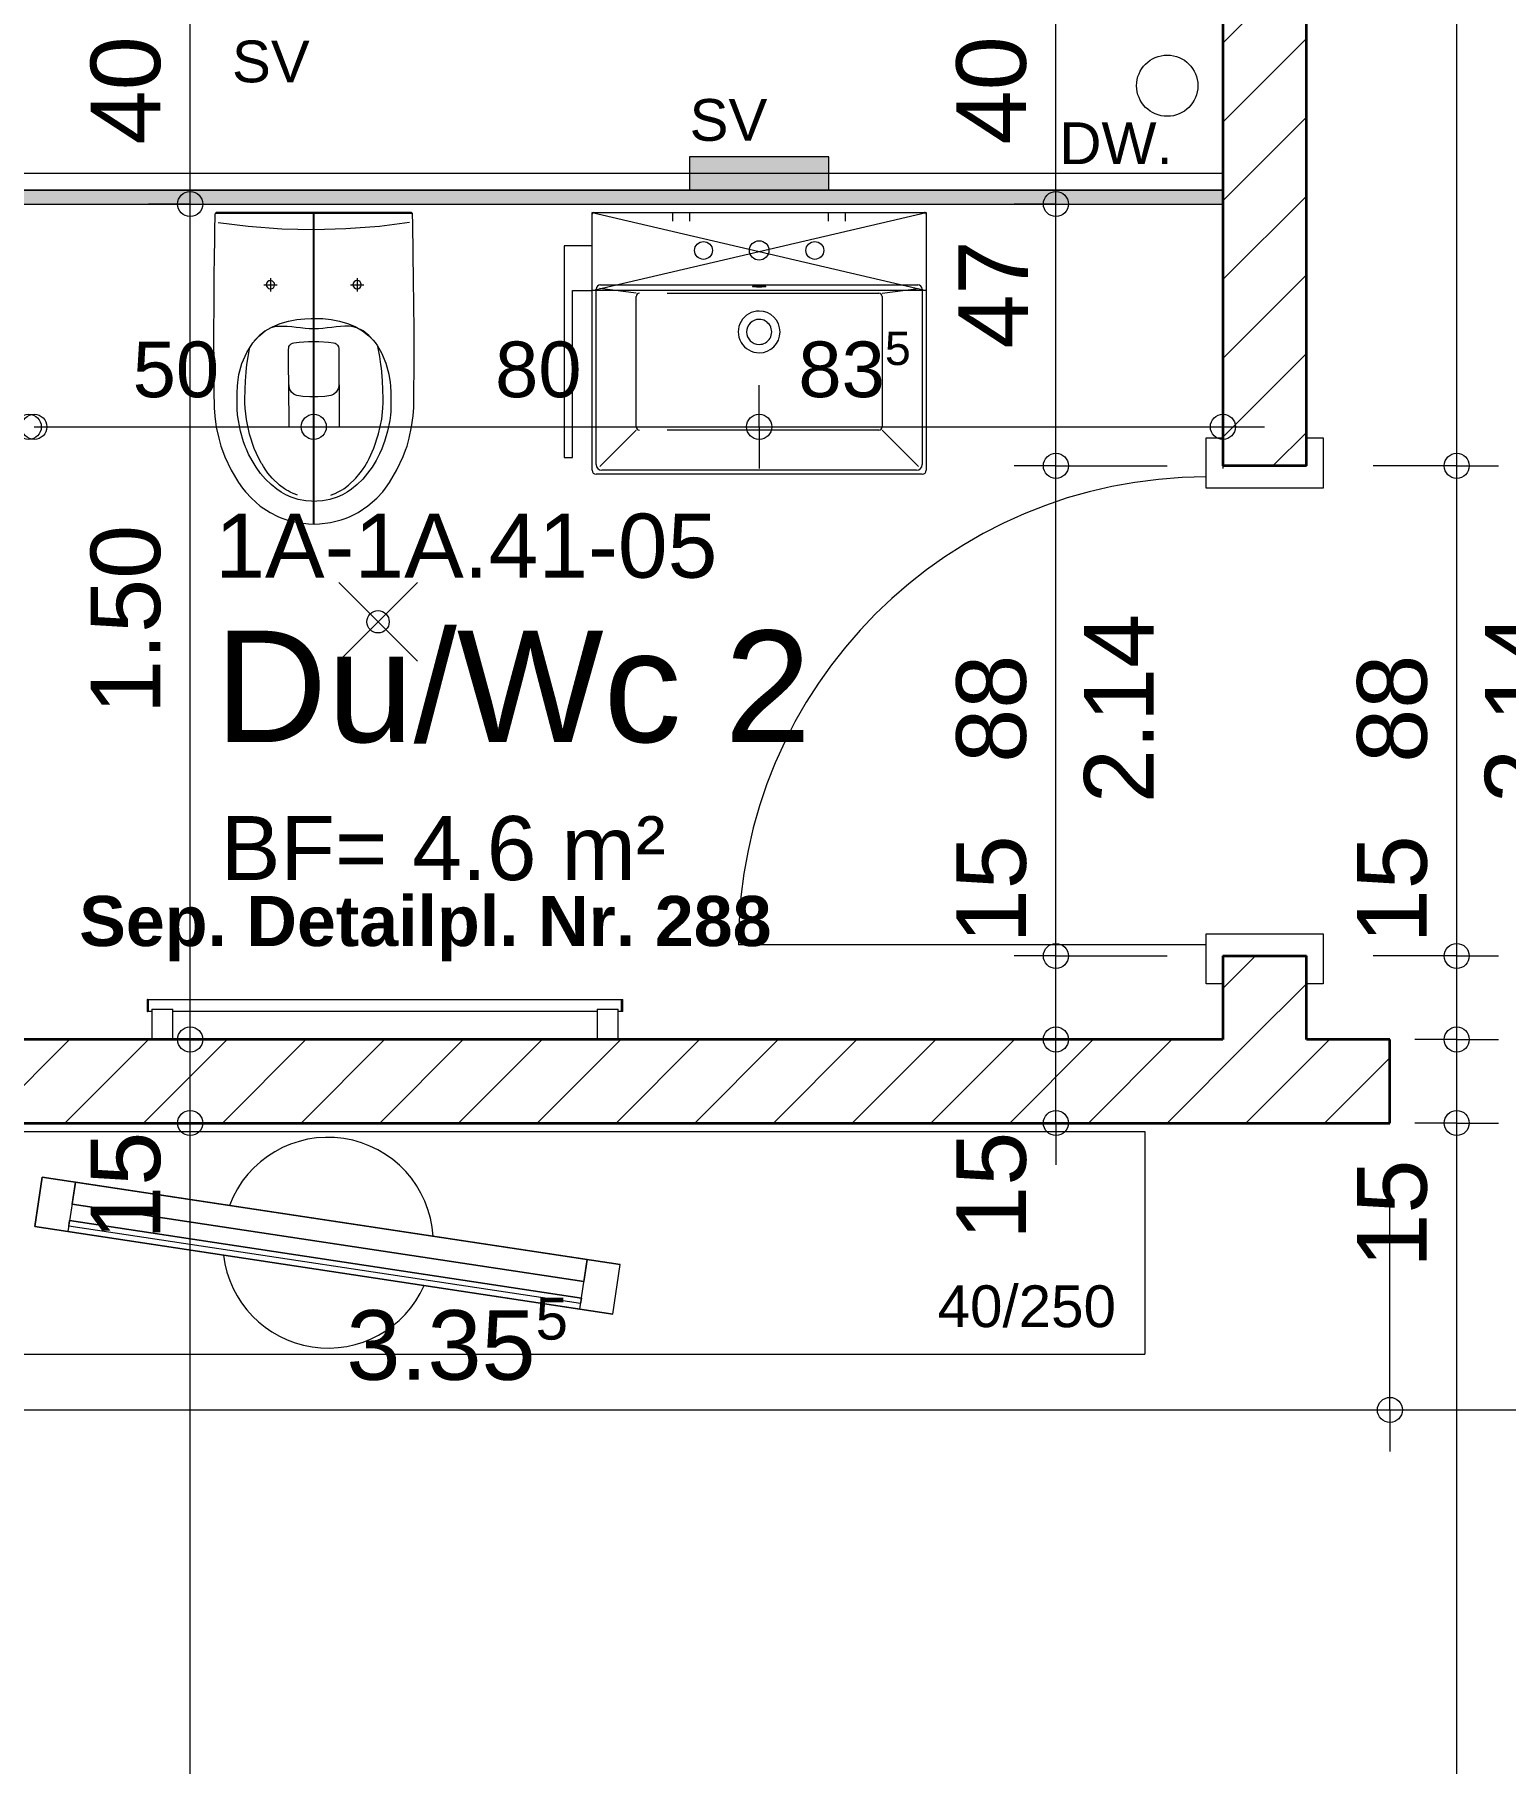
# Model space of a CAD drawing. Header units: metres. Extents: x 0.003 to 0.843, y 0.003 to 0.597.
# Drawn here: x 0.3443 to 0.3971, y 0.2935 to 0.3556 of the extents above; entities that cross this region are included whole.
import ezdxf

# ---------------------------------------------------------------- set-up
doc = ezdxf.new("R2010")
doc.units = ezdxf.units.M
for name, pattern in [('AUSGEZOGEN', [0]), ('PHANTOM', [63.50000000000001, 31.75, -6.35, 6.35, -6.35, 6.35, -6.35]), ('PUNKT', [6.35, 0, -6.35]), ('VERDECKT', [9.524999999999999, 6.35, -3.175])]:
    doc.linetypes.add(name, pattern=pattern)
for name, color, linetype, lineweight in [('Bauachsen fein', 7, 'PUNKT', 25), ('Elektro Apparate', 2, 'AUSGEZOGEN', 18), ('Leichtbauwaende', 7, 'AUSGEZOGEN', 18), ('Raumbezeichnung', 7, 'AUSGEZOGEN', 18), ('Text Werkplan Ausfuehrung', 7, 'AUSGEZOGEN', 25), ('Tuerzarge', 7, 'AUSGEZOGEN', 13), ('Wand Mauerwerk tragend', 7, 'AUSGEZOGEN', 35), ('Werkplan- Ausfuehrungsmasse', 7, 'AUSGEZOGEN', 13)]:
    doc.layers.add(name, color=color, linetype=linetype, lineweight=lineweight)
for name, color, linetype, lineweight, true_color in [('Fachplaner Sanitaer', 7, 'AUSGEZOGEN', 18, 0x656565), ('Moebel', 7, 'AUSGEZOGEN', 13, 0xababab), ('Sanitaer Apparate', 7, 'AUSGEZOGEN', 18, 0x656565), ('Sanitaer Leitungen', 7, 'AUSGEZOGEN', 18, 0x656565), ('Sanitaer Text', 7, 'AUSGEZOGEN', 18, 0x656565), ('Sanitaer Vermassung', 7, 'AUSGEZOGEN', 18, 0x656565)]:
    doc.layers.add(name, color=color, linetype=linetype, lineweight=lineweight, true_color=true_color)
doc.styles.add('ARIAL', font='ARIAL.TTF')

msp = doc.modelspace()

# ---------------------------------------------------------------- hatches: boundary and pattern name
at = {"layer": 'Fachplaner Sanitaer', "linetype": 'AUSGEZOGEN', "lineweight": 18, "true_color": 0xedf5de}
msp.add_hatch(color=7, dxfattribs=at).paths.add_polyline_path([(0.3727999917343286, 0.3499973592289962), (0.3727999917343286, 0.3511973592021742), (0.3677999918460873, 0.3511973592021742), (0.3677999918460873, 0.3499973592289962)])
at = {"layer": 'Leichtbauwaende', "linetype": 'AUSGEZOGEN', "lineweight": 13, "true_color": 0xababab}
msp.add_hatch(color=253, dxfattribs=at).paths.add_polyline_path([(0.3869599914178253, 0.3499973592289976), (0.3258599927835169, 0.3499973592289976), (0.3258599927835169, 0.3494973592401734), (0.3869599914178253, 0.3494973592401734)])

# ---------------------------------------------------------------- linework, layer by layer
at = {"layer": 'Bauachsen fein', "color": 240, "linetype": 'PUNKT', "lineweight": 25}
msp.add_line((0.3542999921478334, 0.3379974643177248), (0.3542999921478334, 0.3491973592468789), dxfattribs=at)
at = {"layer": 'Elektro Apparate', "color": 40, "linetype": 'AUSGEZOGEN', "lineweight": 18}
for p, q in [((0.3551957785654379, 0.3330831460446867), (0.3580242056269636, 0.3359115731062126)), ((0.3580242056269636, 0.3330831460446867), (0.3551957785654379, 0.3359115731062126))]:
    msp.add_line(p, q, dxfattribs=at)
msp.add_circle((0.3566099920962008, 0.3344973595754494), 0.0003999999910593033, dxfattribs=at)
at = {"layer": 'Fachplaner Sanitaer', "color": 55, "linetype": 'VERDECKT', "lineweight": 18, "true_color": 0x91b44b}
for p, q in [((0.3727999917343286, 0.3511973592021742), (0.3677999918460873, 0.3511973592021742)), ((0.3677999918460873, 0.3511973592021742), (0.3677999918460873, 0.3499973592289962)), ((0.3727999917343286, 0.3499973592289962), (0.3727999917343286, 0.3511973592021742)), ((0.3677999918460873, 0.3499973592289962), (0.3727999917343286, 0.3499973592289962))]:
    msp.add_line(p, q, dxfattribs=at)
at = {"layer": 'Leichtbauwaende', "color": 7, "linetype": 'AUSGEZOGEN', "lineweight": 18}
for p, q in [((0.3869599914178253, 0.3505973592155866), (0.3258599927835169, 0.3505973592155866)), ((0.3869599914178253, 0.3499973592289976), (0.3869599914178253, 0.3505973592155866)), ((0.3869599914178253, 0.3499973592289976), (0.3258599927835169, 0.3499973592289976)), ((0.3258599927835169, 0.3499973592289976), (0.3869599914178253, 0.3499973592289976)), ((0.3869599914178253, 0.3494973592401734), (0.3869599914178253, 0.3499973592289976)), ((0.3258599927835169, 0.3494973592401734), (0.3869599914178253, 0.3494973592401734))]:
    msp.add_line(p, q, dxfattribs=at)
at = {"layer": 'Moebel', "color": 253, "linetype": 'AUSGEZOGEN', "lineweight": 13, "true_color": 0xababab}
for p, q in [((0.3341599925979974, 0.3161972627301881), (0.3841599914804104, 0.3161974260872876)), ((0.3841599914804104, 0.3161973186253936), (0.3841599914804104, 0.3081973037594676)), ((0.344547831552351, 0.3145590132876327), (0.3442785526980685, 0.3127792692740745)), ((0.3442785526980685, 0.3127792692740745), (0.344547831552351, 0.3145590132876327)), ((0.344547831552351, 0.3145590132876327), (0.344547831552351, 0.3145590132876327)), ((0.3653115117105325, 0.311417426654336), (0.344547831552351, 0.3145590132876327)), ((0.344547831552351, 0.3145590132876327), (0.3653115117105325, 0.311417426654336)), ((0.3457343275613899, 0.314379494051444), (0.3454650487071074, 0.3125997500378858)), ((0.3457343275613901, 0.314379494051444), (0.3454650487071075, 0.3125997500378858)), ((0.3456146480705977, 0.3135884967120851), (0.3457343275613901, 0.3143794940514444)), ((0.3456146480705977, 0.3135884967120851), (0.3457343275613901, 0.314379494051444)), ((0.3641250157014936, 0.3115969458905242), (0.3457343275613901, 0.314379494051444)), ((0.3457343275613901, 0.314379494051444), (0.3457343275613899, 0.314379494051444)), ((0.3457343275613899, 0.314379494051444), (0.3641250157014936, 0.3115969458905242)), ((0.3457343275613901, 0.3143794940514444), (0.3641250157014936, 0.3115969458905242)), ((0.3457343275613901, 0.3143794940514444), (0.3457343275613901, 0.314379494051444)), ((0.3457343275613901, 0.314379494051444), (0.3641250157014936, 0.3115969458905242)), ((0.3640053362107014, 0.310805948551165), (0.3456146480705977, 0.3135884967120851)), ((0.3456146480705977, 0.3135884967120851), (0.3456146480705977, 0.3135884967120851)), ((0.3456146480705977, 0.3135884967120851), (0.3640053362107014, 0.3108059485511653)), ((0.3454949685798054, 0.3127974993727257), (0.3455248884525036, 0.3129952487075657)), ((0.3454949685798054, 0.3127974993727257), (0.3455248884525036, 0.3129952487075657)), ((0.3455248884525036, 0.3129952487075657), (0.3639155765926071, 0.3102127005466459)), ((0.3455248884525036, 0.3129952487075657), (0.3455248884525036, 0.3129952487075657)), ((0.3639155765926072, 0.3102127005466459), (0.3455248884525036, 0.3129952487075657)), ((0.3442785526980685, 0.3127792692740745), (0.3442785526980685, 0.3127792692740745)), ((0.3442785526980685, 0.3127792692740745), (0.3650422328562498, 0.3096376826407778)), ((0.3650422328562498, 0.3096376826407778), (0.3442785526980685, 0.3127792692740745)), ((0.3454650487071075, 0.3125997500378858), (0.3638557368472109, 0.309817201876966)), ((0.3638557368472109, 0.309817201876966), (0.3454650487071074, 0.3125997500378858)), ((0.3454650487071074, 0.3125997500378858), (0.3454650487071075, 0.3125997500378858)), ((0.3638856567199091, 0.3100149512118061), (0.3454949685798054, 0.3127974993727257)), ((0.3638856567199091, 0.3100149512118061), (0.3454949685798054, 0.3127974993727257)), ((0.3454949685798054, 0.3127974993727257), (0.3454949685798054, 0.3127974993727257)), ((0.3638557368472109, 0.309817201876966), (0.3641250157014936, 0.3115969458905242)), ((0.3638557368472109, 0.309817201876966), (0.3641250157014936, 0.3115969458905242)), ((0.3641250157014936, 0.3115969458905242), (0.3640053362107014, 0.310805948551165)), ((0.3641250157014936, 0.3115969458905242), (0.3640053362107014, 0.3108059485511653)), ((0.3641250157014936, 0.3115969458905242), (0.3641250157014936, 0.3115969458905242)), ((0.3641250157014936, 0.3115969458905242), (0.3641250157014936, 0.3115969458905242)), ((0.3650422328562498, 0.3096376826407778), (0.3653115117105325, 0.311417426654336)), ((0.3650422328562498, 0.3096376826407778), (0.3653115117105325, 0.311417426654336)), ((0.3653115117105325, 0.311417426654336), (0.3653115117105325, 0.311417426654336)), ((0.3640053362107014, 0.3108059485511653), (0.3640053362107014, 0.310805948551165)), ((0.3638557368472109, 0.309817201876966), (0.3638557368472109, 0.309817201876966)), ((0.3639155765926071, 0.3102127005466459), (0.3638856567199091, 0.3100149512118061)), ((0.3639155765926072, 0.3102127005466459), (0.3638856567199091, 0.3100149512118061)), ((0.3638856567199091, 0.3100149512118061), (0.3638856567199091, 0.3100149512118061)), ((0.3639155765926071, 0.3102127005466459), (0.3639155765926072, 0.3102127005466459)), ((0.3650422328562498, 0.3096376826407778), (0.3650422328562498, 0.3096376826407778)), ((0.3341599925979974, 0.3081972371180728), (0.3841599914804104, 0.3081973037594676))]:
    msp.add_line(p, q, dxfattribs=at)
for centre, radius, start, end in [((0.3548099921364328, 0.3121972226185661), 0.00378739260380356, 3.590563530571442, 159.2020164678803), ((0.3548099921364328, 0.3121972226185657), 0.003780941706546412, 186.7326061058234, 336.0599738857463)]:
    msp.add_arc(centre, radius, start, end, dxfattribs=at)
at = {"layer": 'Sanitaer Apparate', "color": 7, "linetype": 'AUSGEZOGEN', "lineweight": 13}
for p, q in [((0.350756319725792, 0.3491572972290106), (0.3578382017892417, 0.3491663075208641)), ((0.3642999919243159, 0.3399373594538548), (0.3642999919243159, 0.3491373592482196)), ((0.3643599919229748, 0.3491973592468776), (0.3762399916574362, 0.3491973592468776)), ((0.3671999918601018, 0.3488795558801084), (0.3671999918601018, 0.3491795558734029)), ((0.3678124918464114, 0.3488795558801084), (0.3678124918464114, 0.3491795558734029)), ((0.372787491733999, 0.3488795558801084), (0.372787491733999, 0.3491795558734029)), ((0.3733999917203086, 0.3488795558801084), (0.3733999917203086, 0.3491795558734029)), ((0.376299991656095, 0.3491373592482187), (0.376299991656095, 0.3399373594538548)), ((0.3642999917051906, 0.3479973593185811), (0.3632999917275423, 0.3479973593185811)), ((0.3632999917275423, 0.3479973593185811), (0.3632999917275423, 0.3403973594884542)), ((0.3525049937228575, 0.34659714071393), (0.3529848813444352, 0.3465977512758524)), ((0.3527446873040359, 0.3468374449972935), (0.3527452980062207, 0.346357447132752)), ((0.3556160501623065, 0.3466010989168817), (0.356096048026848, 0.3466017096190667)), ((0.3558557437434847, 0.3468414032002456), (0.3558563544456696, 0.3463614053357041)), ((0.3644439919210969, 0.3401413594492952), (0.3644439919210969, 0.3464373593085684)), ((0.3658802072468674, 0.3462955509894386), (0.3645775512258908, 0.3464638000001983)), ((0.3747197763335429, 0.3462955509894386), (0.3760224323545202, 0.3464638000001983)), ((0.3761559916593135, 0.3464373593085684), (0.3761559916593135, 0.3401413594492952)), ((0.3635999917208368, 0.3403973594884542), (0.3635999917208368, 0.3463973593543438)), ((0.3635999917208368, 0.3463973593543438), (0.3642999917051906, 0.3463973593543438)), ((0.3658802072468674, 0.3414963306459576), (0.3658802072468674, 0.3461755509921209)), ((0.3670002072218335, 0.3462955509894386), (0.3745997763362251, 0.3462955509894386)), ((0.3747197763335429, 0.3461755509921209), (0.3747197763335429, 0.3414963306459586)), ((0.353397127748001, 0.3430079873627061), (0.3533990329312293, 0.3415105571849226)), ((0.3552067659993672, 0.343010289768853), (0.3552086711825955, 0.3415128595910696)), ((0.3658802072468674, 0.3413763306486408), (0.3645775512258908, 0.3400749187585593)), ((0.3745997763362251, 0.3413763306486408), (0.3670002072218335, 0.3413763306486408)), ((0.3747197763335429, 0.3413763306486408), (0.3760224323545202, 0.3400749187585593)), ((0.3632999917275423, 0.3403973594884542), (0.3635999917208368, 0.3403973594884542)), ((0.3761599916592243, 0.339797359456984), (0.3644399919211867, 0.339797359456984)), ((0.3759559916637839, 0.3399413594537655), (0.3646439919166266, 0.3399413594537655)), ((0.348321782604714, 0.3209366929150961), (0.3483599921613933, 0.3209373598910561)), ((0.3483599921613933, 0.3204973599219015), (0.348321782604714, 0.3204980268792351)), ((0.3483599921613933, 0.3204973599219015), (0.3483599921613933, 0.3209373598910561)), ((0.3483599921613933, 0.3209373598910561), (0.3653599920198323, 0.3209373598910561)), ((0.348479992401898, 0.3204973599219015), (0.3483599921613933, 0.3204973599219015)), ((0.348479992401898, 0.3205813599077155), (0.348479992401898, 0.3194973599107256)), ((0.348479992401898, 0.3205813599077155), (0.3492399921369554, 0.3205813599077155)), ((0.3492399921369554, 0.3194973599107256), (0.3492399921369554, 0.3205813599077155)), ((0.3644799920442702, 0.3204973599219015), (0.3492399921369554, 0.3204973599219015)), ((0.3644799920442702, 0.3205813599077155), (0.3644799920442702, 0.3194973599107256)), ((0.3644799920442702, 0.3205813599077155), (0.3652399917793275, 0.3205813599077155)), ((0.3652399917793275, 0.3194973599107256), (0.3652399917793275, 0.3205813599077155)), ((0.3653599920198323, 0.3204973599219015), (0.3652399917793275, 0.3204973599219015)), ((0.3653599920198323, 0.3209373598910561), (0.3653982015765115, 0.3209366929150961)), ((0.3653599920198323, 0.3209373598910561), (0.3653599920198323, 0.32080136675614)), ((0.3653599920198323, 0.3204973599219015), (0.3653599920198323, 0.3209373598910561)), ((0.3653599920198323, 0.32080136675614), (0.3653599920198323, 0.3204973599219015)), ((0.3653982015765115, 0.3204980268792351), (0.3653599920198323, 0.3204973599219015)), ((0.348479992401898, 0.3194973599107256), (0.3492399921369554, 0.3194973599107256)), ((0.3644799920442702, 0.3194973599107256), (0.3652399917793275, 0.3194973599107256))]:
    msp.add_line(p, q, dxfattribs=at)
at = {"layer": 'Sanitaer Apparate', "color": 7, "linetype": 'PHANTOM', "lineweight": 13}
for p, q in [((0.3642999919243159, 0.3463973593094625), (0.3642999919243159, 0.3491973592468776)), ((0.3642999919243159, 0.3491973592468776), (0.376299991656095, 0.3491973592468776)), ((0.3642999919243159, 0.3491973592468776), (0.376299991656095, 0.3463973593094625)), ((0.3642999919243159, 0.3463973593094625), (0.376299991656095, 0.3491973592468776)), ((0.376299991656095, 0.3491973592468776), (0.376299991656095, 0.3463973593094625)), ((0.376299991656095, 0.3463973593094625), (0.3642999919243159, 0.3463973593094625))]:
    msp.add_line(p, q, dxfattribs=at)
at = {"layer": 'Sanitaer Apparate', "color": 7, "linetype": 'AUSGEZOGEN', "lineweight": 13}
for points in [[(0.3507907118915627, 0.3491973592468789), (0.3507675322859313, 0.3491715070218903), (0.3507515408527504, 0.3491497360484959), (0.3507464773713026, 0.3491387173498329), (0.3507456092791657, 0.3491245295573112), (0.3507449107707528, 0.3490902415865313), (0.3507438898113309, 0.3490379176429479), (0.3507427679995834, 0.348978426844139), (0.3507416262599103, 0.3489163281512953), (0.3507405051973676, 0.3488542243171114), (0.3507394454170117, 0.3487947180942833), (0.3507385322266325, 0.3487429635875396), (0.3507379614541553, 0.3487104325557839), (0.3507377054683475, 0.3486958358707085), (0.3507376644267604, 0.3486935908373581), (0.3507373451880949, 0.3486737282917203), (0.3507355223616154, 0.3485539743592199), (0.3507326988891951, 0.3483542193800063), (0.3507296952375238, 0.3481552772147256), (0.3507227680074629, 0.3476608830295886), (0.3507134204925347, 0.3468700695162835), (0.35070841308412, 0.3463181032926773), (0.350705035826626, 0.3457737734807201), (0.3507032063798288, 0.3449985275961199), (0.3507033243571239, 0.3444581158627099), (0.3507045077179419, 0.3439287711401948), (0.3507088143396822, 0.3431758159576625), (0.3507129477668623, 0.3427106227169447), (0.3507145289854493, 0.342554538813104), (0.3507159174007721, 0.3424200209786695), (0.3507169843166046, 0.3423215729133094), (0.3507213705102764, 0.3421843519745967), (0.3507429665024579, 0.3418848869323451), (0.3507984604157341, 0.3414832137440572), (0.3508831940001621, 0.3410867505724), (0.3509660540652331, 0.3407982017554691), (0.3510160962791473, 0.3406495856760421), (0.3511058410505846, 0.3404185515691638), (0.3513297504150165, 0.3399439463143704), (0.3516009978363108, 0.3394945263890296), (0.3517434077946004, 0.3392905929737149), (0.3518443823428185, 0.3391629998998079), (0.3520572964863477, 0.3389317387108604), (0.3523780456320031, 0.3386543190857156), (0.3527309896728634, 0.3384191911064799), (0.3530113597872951, 0.3382765409851495), (0.3531543049562097, 0.338216759501875), (0.3533361306902063, 0.3381537612293459), (0.3537199761877129, 0.3380570892148039), (0.3541129683648604, 0.3380092010927679), (0.3543114594781167, 0.3380019347065695), (0.3545099394972649, 0.3380097061598849), (0.3549028280681911, 0.3380585941594727), (0.355286370061576, 0.3381562425225643), (0.3554679671480488, 0.3382197031786282), (0.3556107506655352, 0.3382798481950476), (0.3558907856614807, 0.3384232113208518), (0.3562431777244613, 0.3386592367005378), (0.3565632312076908, 0.3389374716200715), (0.3567755091793913, 0.339169273781747), (0.3568761272656139, 0.3392971233423386), (0.3570180402270594, 0.3395014185022402), (0.3572881483440554, 0.3399515271952482), (0.3575108165748347, 0.3404267006315596), (0.3575999679987795, 0.3406579623483995), (0.3576496510582532, 0.3408067053084765), (0.357731800121541, 0.3410954640668321), (0.3578155189426624, 0.3414921415608037), (0.3578699668431529, 0.3418939546282686), (0.3578907863584513, 0.3421934736358494), (0.3578948485704775, 0.3423307053234839), (0.3578957568410807, 0.3424291559018761), (0.3578967845840486, 0.3425636768103923), (0.3578986537324929, 0.3427950473899196), (0.3579032735293209, 0.343561408471362), (0.3579033605812093, 0.344391966635733), (0.3579019295211509, 0.3450076865450856), (0.3578972321362247, 0.3458619822390306), (0.3578876443471001, 0.346801641244168), (0.3578755428001498, 0.3476699835183968), (0.3578673897114493, 0.3481643585168108), (0.3578639395562797, 0.3483632924708923), (0.3578606399507498, 0.3485630396597171), (0.3578585169978154, 0.3486827885719919), (0.3578581472179569, 0.3487026502409899), (0.3578581123885642, 0.3487043015470785), (0.3578578537908523, 0.348717116685255), (0.3578571554407539, 0.3487514269944973), (0.3578560758546658, 0.3488037725965591), (0.3578548337051355, 0.348863275890636), (0.3578535223730699, 0.3489253766300799), (0.3578521955446625, 0.3489874721821607), (0.3578509069061063, 0.3490469599141479), (0.3578497543580745, 0.3490992810923735), (0.3578489836917135, 0.3491335671939205), (0.357848089667674, 0.3491477527444986), (0.3578429998869881, 0.3491587585251459), (0.3578285750511396, 0.3491787803086108), (0.3578119540783763, 0.3491973592468789), (0.3507907118917228, 0.3491973592468789)], [(0.3508631638334235, 0.3488333183286304), (0.3519449145998936, 0.3487029830552265), (0.3531510660066146, 0.3486123185186721), (0.3543004256709216, 0.3485805218731417), (0.3554497282388872, 0.3486152637815376), (0.3566555696134195, 0.3487090126771286), (0.357737143357483, 0.3488420641056925)], [(0.3525948417383837, 0.3465972550277293), (0.3526061460485761, 0.3465431179676157), (0.3526355625665648, 0.3464959133841753), (0.3526773996185298, 0.3464639938537621), (0.3527174512158444, 0.3464501380162979), (0.3527417152987598, 0.3464475427882026), (0.3527649616096664, 0.3464489686899205), (0.3528055518044754, 0.3464606328807595), (0.3528505475290209, 0.3464921190166921), (0.3528819428097745, 0.3465371890964338), (0.3528935157364005, 0.3465796393865067), (0.3528937695788059, 0.3466133207465497), (0.3528842732336314, 0.3466523271630076), (0.3528584016511715, 0.3466944962153776), (0.3528199505503258, 0.3467267304872721), (0.3527801394416365, 0.3467429884691119), (0.3527518716821971, 0.3467470187026767), (0.3527255414213807, 0.3467458162875137), (0.3526843685789679, 0.3467341678378011), (0.3526393422500467, 0.3467027178702379), (0.3526071688545968, 0.3466540006031388), (0.3525948417383837, 0.3465972550277293)], [(0.3557061186637603, 0.346601213511206), (0.3557185547607148, 0.3465444817437315), (0.3557507772192309, 0.3464958089843754), (0.3557958110615265, 0.3464644373932297), (0.3558385103986275, 0.3464528791718185), (0.3558739681024813, 0.3464529242847216), (0.3559166543727011, 0.3464645911424018), (0.3559616444483081, 0.3464960772711466), (0.3559930159933868, 0.3465411473206901), (0.3560045741938279, 0.3465838631401953), (0.3560045290809247, 0.3466193208440491), (0.3559928622442149, 0.3466619906318651), (0.3559613761615363, 0.3467069445002244), (0.3559163061580596, 0.3467382798380546), (0.3558735903595251, 0.3467498215560914), (0.3558381326556714, 0.3467497764431888), (0.3557954628468848, 0.3467381260888828), (0.3557505089324593, 0.3467066762134523), (0.3557184103833356, 0.3466579590415804), (0.3557061186637603, 0.346601213511206)], [(0.3646039919175204, 0.3465973593049921), (0.3702999917902051, 0.3465973593049921), (0.37599599166289, 0.3465973593049921)], [(0.352109330821275, 0.3445177823770787), (0.3523161087260022, 0.3447450610432757), (0.3525574080126198, 0.3449411654779133), (0.3528170550384141, 0.3450931731467072), (0.3530950903865367, 0.3452095752731361), (0.3533871759215142, 0.3452939920359463), (0.3536889735078727, 0.3453500436138852), (0.3539832695487068, 0.3453809538948908), (0.3542018229534605, 0.3453909204078505), (0.3543044838457992, 0.3453922436848102), (0.3544071568544149, 0.345391181654558), (0.3546257549072589, 0.3453817713302192), (0.3549201439296105, 0.3453516100343254), (0.3552220894110843, 0.345296326599826), (0.3555143898840151, 0.3452126533524311), (0.3557927216055233, 0.3450969590928707), (0.3560527608327291, 0.3449456126218729), (0.3562813803171325, 0.3447646857270292), (0.3564347908633377, 0.3446058440125812), (0.3565044447506069, 0.3445200015376531), (0.3565834318345479, 0.3444085049418532), (0.3567351501850454, 0.3441509415357059), (0.3568936040919027, 0.3437786025206419), (0.3570010041364016, 0.3433880575238245), (0.3570457524895768, 0.3430923482511453), (0.3570560448730882, 0.3429691310196131), (0.3570581582847888, 0.342948042817352), (0.3570605602429978, 0.3429194928995139), (0.3570667234228789, 0.3427688397066046), (0.3570723885845813, 0.3425186087617917), (0.3570736078555647, 0.3423509580544306), (0.3570720739088178, 0.3422207727321344), (0.3570635827876668, 0.3420457509404764), (0.3570524908302667, 0.341916593877159), (0.3570286418212376, 0.341729555565345), (0.3569543909274921, 0.3413458298893766), (0.3568439761423035, 0.3409707743004592), (0.3567856591092113, 0.3408097669347967), (0.3567764259491961, 0.340786532928852), (0.3567720055743506, 0.3407754972487415), (0.3567415589222161, 0.3407018802486041), (0.3566617912344822, 0.3405248527030481), (0.3565401017781856, 0.3402903293128166), (0.3563965782684228, 0.340054028006326), (0.35623560296921, 0.3398293787813322), (0.3560570132396171, 0.3396193419226052), (0.3558606464387133, 0.3394268777149142), (0.3556560223727089, 0.3392611542158529), (0.3554940540098679, 0.3391523177128734), (0.3554142442443197, 0.339105176647728), (0.3553296116528692, 0.3390604229033984), (0.3551434726505939, 0.3389776041023816), (0.3548818287369072, 0.3388937324531821), (0.3546121148010826, 0.3388409055128973), (0.3544090671809935, 0.3388231327686544), (0.3543128324616596, 0.3388209465378992), (0.3542165522806208, 0.3388228948991024), (0.3540134305862976, 0.3388401940384169), (0.3537436586919272, 0.3388924057970075), (0.353481859779514, 0.3389756284157588), (0.3532954433807169, 0.3390579026906526), (0.3532106268884277, 0.3391024005420141), (0.3531306980457927, 0.3391494310416561), (0.3529684996070771, 0.3392580173784936), (0.3527635349368812, 0.339423272084688), (0.3525667699504123, 0.3396151498631994), (0.3523877283176287, 0.3398245653749041), (0.3522262380505316, 0.3400486276590891), (0.3520821271611219, 0.3402844457550406), (0.3519598001710348, 0.3405186623483269), (0.351879508105525, 0.3406956002900743), (0.3518488315827466, 0.3407692197048291), (0.3518443762331061, 0.3407802578727342), (0.3518350701838363, 0.3408034820716039), (0.351776353922941, 0.3409643818767559), (0.3516652366907936, 0.3413391004885011), (0.3515900337950019, 0.3417225808925711), (0.3515637057306599, 0.3419270564628346), (0.3515468264262085, 0.3421261134316537), (0.3515430851708901, 0.3423263929004079), (0.3515440621677123, 0.342511630183266), (0.3515491457475827, 0.3427618334625558), (0.3515549163860696, 0.3429124880584918), (0.3515571997538234, 0.3429410439374815), (0.3515592238895929, 0.3429621442941461), (0.3515692510055208, 0.3430854163069049), (0.3516133172885958, 0.3433812280406651), (0.351719706393082, 0.3437719388010747), (0.3518912181006581, 0.344166989532529), (0.3521093308212714, 0.3445177823770897)], [(0.356453706993215, 0.3445850458947266), (0.3562777593186181, 0.3447760725335033), (0.3560707301336691, 0.3449424199302726), (0.3558507550760687, 0.3450531917320337), (0.3556703441610958, 0.3450979803062874), (0.3555848618361341, 0.3451062948627188), (0.3555269591776089, 0.3451078233721341), (0.3554143556465193, 0.3451069121550531), (0.3552618765141179, 0.3450988869987536), (0.3551026279238007, 0.3450846699737986), (0.3549432546259074, 0.3450669328481676), (0.3547837790337775, 0.3450483636011745), (0.3546242235607513, 0.3450316502121277), (0.3544712627929872, 0.3450197071510752), (0.3543581818887948, 0.345014912700964), (0.3543049631594883, 0.345014160270504), (0.354251743321176, 0.345014764761946), (0.3541386549907256, 0.3450192517233272), (0.3539856749554366, 0.345030791814449), (0.353826090876974, 0.3450470970629408), (0.3536665806525729, 0.3450652674076137), (0.353507169665279, 0.3450826110549798), (0.3533478832981378, 0.3450964362115478), (0.3531953705042281, 0.3451040839361799), (0.3530827452802777, 0.3451047129767921), (0.353024839348502, 0.3451030377412985), (0.3529393959109537, 0.3450945057156982), (0.3527591230567415, 0.3450492582428078), (0.3525394249322583, 0.3449379270440309), (0.3523327947914989, 0.3447710533477243), (0.3521573182066028, 0.3445795795912022)], [(0.3552051155325303, 0.3443075187243085), (0.3552032228963161, 0.3431262833131263), (0.3551958424517033, 0.3429445634723411), (0.3551777007596394, 0.3428623859404925), (0.355106867392829, 0.3427478193012694), (0.3550034238926229, 0.342661444613107), (0.3549093654716745, 0.3426218995763943), (0.3548440699681047, 0.3426091771701358), (0.3546987374274928, 0.3425919688847162), (0.3544425028583871, 0.3425754463220043), (0.3541624489825893, 0.342575090008932), (0.3539062099473901, 0.3425909605505144), (0.3537608432760089, 0.3426077989787809), (0.3536955156104031, 0.3426203551929357), (0.3536013568676825, 0.3426596607605981), (0.3534976939133743, 0.3427457719468284), (0.3534265692496582, 0.3428601579725828), (0.3534004484340373, 0.3430668084741078), (0.3533963066304053, 0.3436533668984639), (0.3533971699686849, 0.3442209535061811), (0.3534090802433871, 0.3443769187303237), (0.3534424013762998, 0.3444330521280658), (0.3534913478160288, 0.3444762733685594), (0.3535361343677252, 0.3444970821359893), (0.3535867973846576, 0.3445082830012193), (0.3537736737313031, 0.3445377225650272), (0.3541138744641292, 0.344566933456661), (0.3544861098315212, 0.3445674070524174), (0.3548262184285264, 0.3445390617196226), (0.3550133310014163, 0.3445100979826198), (0.3550640558697034, 0.3444990261133867), (0.3551088552362905, 0.3444783313262887), (0.3551578809399991, 0.3444352347359372), (0.3551921305742802, 0.3443748304879738), (0.3552051155325303, 0.344307518724309)], [(0.3537113984662901, 0.3390476818368088), (0.3536296021307917, 0.3390769713449909), (0.3535554848219674, 0.3391072398441733), (0.3534508204635252, 0.3391559627654051), (0.3533801895881633, 0.3391934566262034), (0.353324052302363, 0.3392263892433525), (0.3532489918148429, 0.3392722926948741), (0.3530709679842503, 0.3394018958687257), (0.3528078948934541, 0.3396516385416989), (0.352652416027339, 0.3398388173198277), (0.3525759850336061, 0.3399437863845997), (0.3524906492547524, 0.3400725015169601), (0.3524400709147806, 0.3401553078547963), (0.3524257909143773, 0.3401797315096646), (0.3524079369764015, 0.3402106480726034), (0.3523291469349411, 0.3403569967568182), (0.3521630607283175, 0.3407201948031912), (0.351990909349552, 0.3412350284592353), (0.3518778991585591, 0.3417660707555784), (0.3518357278215543, 0.3421632297625775), (0.3518281128039528, 0.3423527798133764), (0.3518267176048824, 0.3425323434464655), (0.3518311038380182, 0.3427927019879939), (0.3518377908005401, 0.3429560494915263), (0.3518415149985939, 0.3430255120029387), (0.351845800527484, 0.3430978553306259), (0.3518497404254171, 0.3431602487749742), (0.3518580754178072, 0.3432810766766238), (0.351873585737861, 0.343470236894893), (0.3518859335001745, 0.3435997928906304), (0.3519004517978502, 0.3437319595872805), (0.3519393582315158, 0.344014182726718), (0.3520082005798504, 0.3443737864081919)], [(0.3549138184728483, 0.3390492116780415), (0.3549955400134594, 0.3390787092303249), (0.3550695800611169, 0.3391091662303898), (0.3551741201003805, 0.3391581553227707), (0.3552446553402104, 0.3391958287894818), (0.3553007086439406, 0.3392289041469295), (0.3553756520825465, 0.3392749984487277), (0.3555533455485978, 0.3394050542023642), (0.3558157822925799, 0.3396554654824872), (0.3559707981406517, 0.3398430393036239), (0.3560469985303498, 0.3399482025615921), (0.3561319330091404, 0.3400771343291212), (0.3561822361679922, 0.3401600690186783), (0.3561964861279382, 0.3401845289722684), (0.3562143072724054, 0.3402154909246815), (0.356292733846888, 0.3403620396358924), (0.3564578953221902, 0.3407256591293132), (0.356628736098081, 0.34124092917492), (0.3567403946331685, 0.3417722573177058), (0.3567815552229782, 0.3421695223480715), (0.3567886741065651, 0.34235909114484), (0.3567895664489944, 0.3425386576883729), (0.3567845269087221, 0.3427990042374718), (0.3567773783792826, 0.3429623341380825), (0.3567734682520908, 0.3430317869363285), (0.3567690308064673, 0.3431041191657582), (0.3567649780895222, 0.3431665024410883), (0.3567562943243703, 0.3432873086897408), (0.3567403027175081, 0.3434764288280486), (0.3567276735583274, 0.3436059530456024), (0.3567128034934093, 0.3437380823513831), (0.3566731781795318, 0.3440202055747313), (0.3566034580414221, 0.3443796329628926)]]:
    msp.add_lwpolyline(points, dxfattribs=at)
for centre, radius in [((0.3682999918349086, 0.3478320696141755), 0.0003199999928474426), ((0.3702999917902051, 0.3478320696141755), 0.0003499999921768904), ((0.3722999917455018, 0.3478320696141755), 0.0003199999928474426)]:
    msp.add_circle(centre, radius, dxfattribs=at)
for centre, radius, start, end in [((0.3643599919229745, 0.3491373592482186), 5.999999865889549e-05, 90, 180), ((0.3762399916574358, 0.3491373592482186), 5.999999865889436e-05, 0, 90.00000000021204), ((0.3646039919175204, 0.3464373593085684), 0.0001599999964237213, 90, 180), ((0.37599599166289, 0.3464373593085684), 0.0001599999964237179, 0, 90), ((0.3660002072441849, 0.3461755509921209), 0.000119999997317791, 90.00000000021204, 180), ((0.3745997763362249, 0.3461755509921209), 0.0001199999973177904, 0, 90), ((0.3702999917902079, 0.3449061753270893), 0.0007499999832361936, 90.00000000044103, 270.0000000004453), ((0.3702999917902067, 0.3449061753270893), 0.0004499999899417162, 90.00000000044527, 270.0000000004382), ((0.3702999917902079, 0.3449061753270893), 0.0007499999832361936, 270.0000000004453, 90.00000000044103), ((0.3702999917902067, 0.3449061753270893), 0.0004499999899417162, 270.0000000004382, 90.00000000044527), ((0.3660002072441848, 0.3414963306459585), 0.0001199999973177918, 180, 270), ((0.3745997763362248, 0.3414963306459585), 0.000119999997317791, 270, 0), ((0.3644399919211862, 0.3399373594538546), 0.0001399999968707578, 180, 270), ((0.3646439919166261, 0.340141359449295), 0.0001999999955296517, 180, 270), ((0.3759559916637834, 0.340141359449295), 0.0001999999955296517, 270, 0), ((0.3761599916592238, 0.3399373594538546), 0.0001399999968707562, 270, 0), ((0.3543255828858549, 0.3207173599157918), 0.006011590541152185, 177.9458731910973, 182.0541268089017), ((0.3483218525313056, 0.3209326937516734), 3.999773551254453e-06, 91.00077410305762, 177.9483994427813), ((0.3483218526321358, 0.3205020261439703), 3.999876610507321e-06, 182.0524658754582, 268.9978071347979), ((0.3653981316499201, 0.3209326937516734), 3.999773551254448e-06, 2.051600557247109, 88.99922589694239), ((0.3653981315490897, 0.3205020261439703), 3.999876610507387e-06, 271.0021928652021, 357.947534124513), ((0.3593944012953708, 0.3207173599157918), 0.006011590541152181, 357.9458731910981, 2.054126808900807)]:
    msp.add_arc(centre, radius, start, end, dxfattribs=at)
msp.add_ellipse((0.3702999920940235, 0.3465361172418929), major_axis=(0.000239999994635582, -9.864272579364778e-18), ratio=0.08748866352592206, dxfattribs=at)
at = {"layer": 'Sanitaer Leitungen', "color": 251, "linetype": 'AUSGEZOGEN', "lineweight": 18, "true_color": 0x656565}
msp.add_circle((0.3849599914625286, 0.3537473591451784), 0.001099999975413115, dxfattribs=at)
at = {"layer": 'Sanitaer Vermassung', "color": 240, "linetype": 'AUSGEZOGEN', "lineweight": 13}
for p, q in [((0.3542999921478334, 0.3414973594189875), (0.3542999921478334, 0.3429973594320259)), ((0.3702999917902055, 0.3414973594189875), (0.3702999917902055, 0.3429973594320259)), ((0.3869599914178253, 0.3414973594189875), (0.3869599914178253, 0.3429973594320259)), ((0.3442599923722447, 0.3414973594189875), (0.3542999921478334, 0.3414973594189875)), ((0.3542999921478334, 0.3414973594189875), (0.3542999921478334, 0.3399973624271891)), ((0.3542999921478334, 0.3414973594189875), (0.3542999921478334, 0.3414973594189875)), ((0.3542999921478334, 0.3414973594189875), (0.3702999917902055, 0.3414973594189875)), ((0.3702999917902055, 0.3414973594189875), (0.3702999917902055, 0.3399973624271891)), ((0.3702999917902055, 0.3414973594189875), (0.3702999917902055, 0.3414973594189875)), ((0.3702999917902055, 0.3414973594189875), (0.3869599914178253, 0.3414973594189875)), ((0.3869599914178253, 0.3414973594189875), (0.3869599914178253, 0.3399973624271891)), ((0.3869599914178253, 0.3414973594189875), (0.3869599914178253, 0.3414973594189875)), ((0.3869599914178253, 0.3414973594189875), (0.3884599914308638, 0.3414973594189875))]:
    msp.add_line(p, q, dxfattribs=at)
for centre in [(0.3440599923767152, 0.3414973594189875), (0.3442599923722447, 0.3414973594189875), (0.3542999921478334, 0.3414973594189875), (0.3702999917902055, 0.3414973594189875), (0.3869599914178253, 0.3414973594189875)]:
    msp.add_circle(centre, 0.0004500000039115548, dxfattribs=at)
at = {"layer": 'Tuerzarge', "color": 7, "linetype": 'AUSGEZOGEN', "lineweight": 13}
msp.add_line((0.3863599914312364, 0.3228973598347297), (0.3695599918067456, 0.3228973598347297), dxfattribs=at)
for points in [[(0.3884599913842977, 0.3392973594681612), (0.3863599914312364, 0.3392973594681612), (0.3863599914312364, 0.3410973594279281), (0.3869599914178253, 0.3410973594279281), (0.3869599914178253, 0.3400973594502798), (0.3899599913507701, 0.3400973594502798), (0.3899599913507701, 0.3410973594279281), (0.3905599913373591, 0.3410973594279281), (0.3905599913373591, 0.3392973594681612), (0.3884599913842977, 0.3392973594681612)], [(0.3884599913842977, 0.3224973598436705), (0.3869599914178253, 0.3224973598436705), (0.3869599914178253, 0.3214973598660222), (0.3863599914312364, 0.3214973598660222), (0.3863599914312364, 0.3232973598257891), (0.3905599913373591, 0.3232973598257891), (0.3905599913373591, 0.3214973598660222), (0.3899599913507701, 0.3214973598660222), (0.3899599913507701, 0.3224973598436705), (0.3884599913842977, 0.3224973598436705)]]:
    msp.add_lwpolyline(points, dxfattribs=at)
msp.add_arc((0.3863599914312364, 0.3228973598347297), 0.01679999962449074, 90, 180, dxfattribs=at)
at = {"layer": 'Wand Mauerwerk tragend', "color": 7, "linetype": 'AUSGEZOGEN', "lineweight": 35}
for p, q in [((0.3899599913507701, 0.3400973594502798), (0.3899599913507701, 0.3960973581985823)), ((0.3869599914178253, 0.3563973590859464), (0.3869599914178253, 0.3505973592155866)), ((0.3869599914178253, 0.3505973592155866), (0.3869599914178253, 0.3499973592289976)), ((0.3869599914178253, 0.3499973592289976), (0.3869599914178253, 0.3494973592401734)), ((0.3869599914178253, 0.3494973592401734), (0.3869599914178253, 0.3400973594502798)), ((0.3899599913507701, 0.3400973594502798), (0.3869599914178253, 0.3400973594502798)), ((0.3869599914178253, 0.3224973598436705), (0.3899599913507701, 0.3224973598436705)), ((0.3869599914178253, 0.3224973598436705), (0.3869599914178253, 0.3194973599107256)), ((0.3899599913507701, 0.3194973599107256), (0.3899599913507701, 0.3224973598436705)), ((0.3869599914178253, 0.3194973599107256), (0.3258599927835167, 0.3194973599107256)), ((0.3929599912837149, 0.3194973599107256), (0.3899599913507701, 0.3194973599107256)), ((0.3929599912837149, 0.3164973599777809), (0.3929599912837149, 0.3194973599107256)), ((0.3258599927835167, 0.3164973599777809), (0.3929599912837149, 0.3164973599777809))]:
    msp.add_line(p, q, dxfattribs=at)
at = {"layer": 'Wand Mauerwerk tragend', "color": 7, "linetype": 'AUSGEZOGEN', "lineweight": 13}
for p, q in [((0.3887577456643027, 0.3400973594502797), (0.3899599913507701, 0.3412996051367471)), ((0.3869599914178253, 0.3213290424553253), (0.3881283088061703, 0.3224973598436704)), ((0.3879567359979719, 0.3194973599107256), (0.3899599913507701, 0.321500615263524)), ((0.3425303291938342, 0.3164973599777809), (0.3455303291267788, 0.3194973599107256)), ((0.3453587563185804, 0.3164973599777809), (0.3483587562515252, 0.3194973599107256)), ((0.3481871834433266, 0.3164973599777809), (0.3511871833762713, 0.3194973599107256)), ((0.3510156105680728, 0.3164973599777809), (0.3540156105010175, 0.3194973599107256)), ((0.353844037692819, 0.3164973599777809), (0.3568440376257637, 0.3194973599107256)), ((0.3566724648175652, 0.3164973599777809), (0.3596724647505099, 0.3194973599107256)), ((0.3595008919423113, 0.3164973599777809), (0.3625008918752561, 0.3194973599107256)), ((0.3623293190670576, 0.3164973599777809), (0.3653293190000022, 0.3194973599107256)), ((0.3651577461918037, 0.3164973599777809), (0.3681577461247483, 0.3194973599107256)), ((0.3679861733165499, 0.3164973599777809), (0.3709861732494946, 0.3194973599107256)), ((0.370814600441296, 0.3164973599777809), (0.3738146003742407, 0.3194973599107256)), ((0.3736430275660423, 0.3164973599777809), (0.376643027498987, 0.3194973599107256)), ((0.3764714546907885, 0.3164973599777809), (0.3794714546237331, 0.3194973599107256)), ((0.3792998818155346, 0.3164973599777809), (0.3822998817484794, 0.3194973599107256)), ((0.3821283089402808, 0.3164973599777809), (0.3851283088732255, 0.3194973599107256)), ((0.384956736065027, 0.3164973599777809), (0.3879567359979717, 0.3194973599107256)), ((0.3877851631897732, 0.3164973599777809), (0.3907851631227178, 0.3194973599107256)), ((0.3906135903145194, 0.3164973599777809), (0.3929599912837149, 0.3188437609469764))]:
    msp.add_line(p, q, dxfattribs=at)
for points in [[(0.3869599914178253, 0.3552701679522794), (0.3869599914178253, 0.3552701679522795), (0.3869599914178253, 0.3552701679522795), (0.3869599914178253, 0.3552701679522795), (0.3899599913507701, 0.3582701678852243)], [(0.3869599914178253, 0.3524417408275333), (0.3869599914178253, 0.3524417408275333), (0.3869599914178253, 0.3524417408275333), (0.3869599914178253, 0.3524417408275333), (0.3899599913507701, 0.3554417407604782)], [(0.3869599914178253, 0.3496133137027871), (0.3869599914178253, 0.3496133137027872), (0.3869599914178253, 0.3496133137027872), (0.3869599914178253, 0.3496133137027872), (0.3899599913507701, 0.352613313635732)], [(0.3869599914178253, 0.346784886578041), (0.3869599914178253, 0.346784886578041), (0.3869599914178253, 0.346784886578041), (0.3869599914178253, 0.346784886578041), (0.3899599913507701, 0.3497848865109858)], [(0.3869599914178253, 0.3439564594532947), (0.3869599914178253, 0.3439564594532948), (0.3869599914178253, 0.3439564594532948), (0.3869599914178253, 0.3439564594532948), (0.3899599913507701, 0.3469564593862395)], [(0.3869599914178253, 0.3411280323285486), (0.3869599914178253, 0.3411280323285485), (0.3869599914178253, 0.3411280323285485), (0.3869599914178253, 0.3411280323285486), (0.3899599913507701, 0.3441280322614933)]]:
    msp.add_lwpolyline(points, dxfattribs=at)
at = {"layer": 'Werkplan- Ausfuehrungsmasse', "color": 7, "linetype": 'AUSGEZOGEN', "lineweight": 13}
for p, q in [((0.3953599912300707, 0.3400973594502798), (0.3953599912300707, 0.3960973581985823)), ((0.349859992247075, 0.3494973592401734), (0.349859992247075, 0.3574973590613595)), ((0.3809599915519358, 0.3494973592401734), (0.3809599915519358, 0.3574973590613595)), ((0.349859992247075, 0.3494973592401734), (0.3483599922340365, 0.3494973592401734)), ((0.349859992247075, 0.3494973592401734), (0.3513599892388732, 0.3494973592401734)), ((0.349859992247075, 0.3494973592401734), (0.349859992247075, 0.3494973592401734)), ((0.349859992247075, 0.3194973599107256), (0.349859992247075, 0.3494973592401734)), ((0.3809599915519358, 0.3494973592401734), (0.3794599915388973, 0.3494973592401734)), ((0.3809599915519358, 0.3494973592401734), (0.3824599885437341, 0.3494973592401734)), ((0.3809599915519358, 0.3494973592401734), (0.3809599915519358, 0.3494973592401734)), ((0.3809599915519358, 0.3400973594502798), (0.3809599915519358, 0.3494973592401734)), ((0.3809599915519358, 0.3400973594502798), (0.3794599915388973, 0.3400973594502798)), ((0.3809599915519358, 0.3400973594502798), (0.3824599885437341, 0.3400973594502798)), ((0.3953599912300708, 0.3400973594502798), (0.3938599912170323, 0.3400973594502798)), ((0.3953599912300708, 0.3400973594502798), (0.396859988221869, 0.3400973594502798)), ((0.3953599912300707, 0.3224973598436705), (0.3953599912300707, 0.3400973594502798)), ((0.3809599915519358, 0.3224973598436705), (0.3794599915388973, 0.3224973598436705)), ((0.3809599915519358, 0.3224973598436705), (0.3824599885437341, 0.3224973598436705)), ((0.3809599915519358, 0.3194973599107256), (0.3809599915519358, 0.3224973598436705)), ((0.3953599912300708, 0.3224973598436705), (0.3938599912170323, 0.3224973598436705)), ((0.3953599912300708, 0.3224973598436705), (0.396859988221869, 0.3224973598436705)), ((0.3953599912300707, 0.3194973599107256), (0.3953599912300707, 0.3224973598436705)), ((0.349859992247075, 0.3194973599107256), (0.3483599922340365, 0.3194973599107256)), ((0.349859992247075, 0.3194973599107256), (0.3513599892388732, 0.3194973599107256)), ((0.349859992247075, 0.3194973599107256), (0.349859992247075, 0.3194973599107256)), ((0.349859992247075, 0.3164973599777809), (0.349859992247075, 0.3194973599107256)), ((0.3809599915519358, 0.3194973599107256), (0.3794599915388973, 0.3194973599107256)), ((0.3809599915519358, 0.3194973599107256), (0.3824599885437341, 0.3194973599107256)), ((0.3809599915519358, 0.3194973599107256), (0.3809599915519358, 0.3194973599107256)), ((0.3809599915519358, 0.3164973599777809), (0.3809599915519358, 0.3194973599107256)), ((0.3953599912300708, 0.3194973599107256), (0.3938599912170323, 0.3194973599107256)), ((0.3953599912300708, 0.3194973599107256), (0.396859988221869, 0.3194973599107256)), ((0.3953599912300707, 0.3194973599107256), (0.3953599912300707, 0.3194973599107256)), ((0.3953599912300707, 0.3164973599777809), (0.3953599912300707, 0.3194973599107256)), ((0.349859992247075, 0.3164973599777809), (0.3483599922340365, 0.3164973599777809)), ((0.349859992247075, 0.3164973599777809), (0.3513599892388732, 0.3164973599777809)), ((0.349859992247075, 0.3164973599777809), (0.349859992247075, 0.3164973599777809)), ((0.349859992247075, 0.206197362443178), (0.349859992247075, 0.3164973599777809)), ((0.3809599915519358, 0.3164973599777809), (0.3794599915388973, 0.3164973599777809)), ((0.3809599915519358, 0.3164973599777809), (0.3824599885437341, 0.3164973599777809)), ((0.3809599915519358, 0.3164973599777809), (0.3809599915519358, 0.3164973599777809)), ((0.3809599915519358, 0.3164973599777809), (0.3809599915519358, 0.3149973629859826)), ((0.3953599912300708, 0.3164973599777809), (0.3938599912170323, 0.3164973599777809)), ((0.3953599912300708, 0.3164973599777809), (0.396859988221869, 0.3164973599777809)), ((0.3953599912300707, 0.3164973599777809), (0.3953599912300707, 0.3164973599777809)), ((0.3929599912837149, 0.3061972371627762), (0.3929599912837149, 0.3076972371758148)), ((0.3258599927835167, 0.3061972371627762), (0.3929599912837149, 0.3061972371627762)), ((0.3929599912837149, 0.3061972371627762), (0.3929599912837149, 0.3046972401709779)), ((0.3929599912837149, 0.3061972371627762), (0.4129599908366801, 0.3061972371627762))]:
    msp.add_line(p, q, dxfattribs=at)
for points in [[(0.3809599915519358, 0.3400973594502798), (0.3817580635597771, 0.3400973594502798), (0.3817580635597771, 0.3400973594502798), (0.3849599914625288, 0.3400973594502798)], [(0.3809599915519358, 0.3224973598436705), (0.3809599915519358, 0.3283732073655938), (0.3809599915519358, 0.3283732073655938), (0.3809599915519358, 0.3400973594502798)], [(0.3953599912300707, 0.3400973594502798), (0.3947349912652069, 0.3400973594502799), (0.3947349912652069, 0.3400973594502799), (0.3947349912652069, 0.3400973594502799), (0.3947349912652069, 0.3400973594502799), (0.3947349912652069, 0.3400973594502798), (0.3947349912652069, 0.3400973594502798), (0.3947349912652068, 0.3400973594502798), (0.3947349912652068, 0.3400973594502798), (0.392359991297126, 0.3400973594502798)], [(0.3809599915519358, 0.3224973598436705), (0.3833752227253338, 0.3224973598436705), (0.3833752227253338, 0.3224973598436705), (0.3849599914625288, 0.3224973598436705)], [(0.3953599912300707, 0.3224973598436705), (0.3947349912652069, 0.3224973598436705), (0.3947349912652069, 0.3224973598436705), (0.3947349912652069, 0.3224973598436705), (0.3947349912652069, 0.3224973598436705), (0.3947349912652069, 0.3224973598436705), (0.3947349912652069, 0.3224973598436705), (0.3947349912652069, 0.3224973598436705), (0.3947349912652069, 0.3224973598436705), (0.3947349912652069, 0.3224973598436705), (0.3947349912652069, 0.3224973598436705), (0.3947349912652068, 0.3224973598436705), (0.3947349912652068, 0.3224973598436705), (0.392359991297126, 0.3224973598436705)], [(0.3953599912300707, 0.206197362443178), (0.3953599912300707, 0.2298893895588753), (0.3953599912300707, 0.2298893895588753), (0.3953599912300707, 0.2441680337800208), (0.3953599912300707, 0.2441680337800208), (0.3953599912300707, 0.3164973599777809)], [(0.3929599912837149, 0.3061972371627762), (0.3929599912837149, 0.3068340168721466), (0.3929599912837149, 0.3068340168721466), (0.3929599912837149, 0.3068508033668178), (0.3929599912837149, 0.3068508033668178), (0.3929599912837149, 0.3068627712231284), (0.3929599912837149, 0.3068627712231284), (0.3929599912837149, 0.3069015858881837), (0.3929599912837149, 0.3069015858881837), (0.3929599912837149, 0.3069045247635779), (0.3929599912837149, 0.3069045247635779), (0.3929599912837149, 0.3069192744131526), (0.3929599912837149, 0.3069192744131526), (0.3929599912837149, 0.3069221786782516), (0.3929599912837149, 0.3069221786782516), (0.3929599912837149, 0.3069241912180665), (0.3929599912837149, 0.3069241912180665), (0.3929599912837149, 0.3069722371400945), (0.3929599912837149, 0.3069722371400945), (0.3929599912837149, 0.3069722371419493), (0.3929599912837149, 0.3069722371419493), (0.3929599912837148, 0.306972237143439), (0.3929599912837148, 0.306972237143439), (0.3929599912837149, 0.3069722371463849), (0.3929599912837149, 0.3069722371463849), (0.3929599912837149, 0.3070953094791656), (0.3929599912837149, 0.3070953094791656), (0.3929599912837149, 0.3144973600224844)]]:
    msp.add_lwpolyline(points, dxfattribs=at)
for centre in [(0.349859992247075, 0.3494973592401734), (0.3809599915519358, 0.3494973592401734), (0.3809599915519358, 0.3400973594502798), (0.3953599912300708, 0.3400973594502798), (0.3809599915519358, 0.3224973598436705), (0.3953599912300708, 0.3224973598436705), (0.349859992247075, 0.3194973599107256), (0.3809599915519358, 0.3194973599107256), (0.3953599912300708, 0.3194973599107256), (0.349859992247075, 0.3164973599777809), (0.3809599915519358, 0.3164973599777809), (0.3953599912300708, 0.3164973599777809), (0.3929599912837149, 0.3061972371627762)]:
    msp.add_circle(centre, 0.0004500000039115548, dxfattribs=at)

# ---------------------------------------------------------------- texts
at = {"layer": 'Moebel', "color": 253, "linetype": 'AUSGEZOGEN', "lineweight": 13, "true_color": 0xababab, "insert": (0.3767099916469308, 0.3091473037382337), "char_height": 0.0015, "width": 0.00075, "attachment_point": 7, "style": 'ARIAL'}
msp.add_mtext('40/250', dxfattribs=at)
at = {"layer": 'Raumbezeichnung', "color": 7, "linetype": 'AUSGEZOGEN', "lineweight": 25, "char_height": 0.002299999952316284, "width": 0.001149999976158142, "attachment_point": 7, "style": 'ARIAL'}
for s, insert in [('1A-1A.41-05', (0.3507597387951671, 0.336047691542642)), ('BF=\\~4.6\\~m²', (0.3509599921219518, 0.3251888504756599))]:
    msp.add_mtext(s, dxfattribs=dict(at, insert=insert))
at = {"layer": 'Raumbezeichnung', "color": 7, "linetype": 'AUSGEZOGEN', "lineweight": 35, "insert": (0.3507445945832596, 0.3301214383545293), "char_height": 0.004, "width": 0.002, "attachment_point": 7, "style": 'ARIAL'}
msp.add_mtext('Du/Wc\\~2', dxfattribs=at)
at = {"layer": 'Sanitaer Leitungen', "color": 251, "linetype": 'AUSGEZOGEN', "lineweight": 13, "true_color": 0x656565, "insert": (0.3810851165652023, 0.3509307309356278), "char_height": 0.0015, "width": 0.00075, "attachment_point": 7, "style": 'ARIAL'}
msp.add_mtext('DW.', dxfattribs=at)
at = {"layer": 'Sanitaer Text', "color": 55, "linetype": 'AUSGEZOGEN', "lineweight": 13, "true_color": 0x91b44b, "char_height": 0.0015, "width": 0.00075, "attachment_point": 7, "style": 'ARIAL'}
for insert in [(0.351360121688988, 0.3538473591429456), (0.3677999918460873, 0.3517473591898806)]:
    msp.add_mtext('SV', dxfattribs=dict(at, insert=insert))
at = {"layer": 'Sanitaer Vermassung', "color": 240, "linetype": 'AUSGEZOGEN', "lineweight": 18, "attachment_point": 7, "style": 'ARIAL'}
for s, insert, char_height, width in [('50', (0.347792952693999, 0.3425314658078787), 0.002, 0.001), ('80', (0.3608129524029794, 0.3425314658078787), 0.002, 0.001), ('83', (0.3717084180157402, 0.3425328300643283), 0.002, 0.001), ('5', (0.3748161943509547, 0.3436994966912584), 0.001200000047683716, 0.0006000000238418579)]:
    msp.add_mtext(s, dxfattribs=dict(at, insert=insert, char_height=char_height, width=width))
at = {"layer": 'Text Werkplan Ausfuehrung', "color": 7, "linetype": 'AUSGEZOGEN', "lineweight": 18, "insert": (0.345871667020778, 0.3223093663583604), "char_height": 0.001799999952316284, "width": 0.0008999999761581421, "attachment_point": 7, "style": 'ARIAL'}
msp.add_mtext('\\fArial|i0|b1|c0|p0;Sep.\\~Detailpl.\\~Nr.\\~288', dxfattribs=at)
at = {"layer": 'Werkplan- Ausfuehrungsmasse', "color": 7, "linetype": 'AUSGEZOGEN', "lineweight": 25, "char_height": 0.0025, "width": 0.00125, "attachment_point": 7, "rotation": 90.00000250447816, "style": 'ARIAL'}
for s, insert in [('40', (0.3488173592553728, 0.3516385596932164)), ('40', (0.3799173585602337, 0.3516385596932164)), ('47', (0.3799599915742876, 0.3443071860056216)), ('1.50', (0.3488173592553728, 0.3311822162286632)), ('2.14', (0.3844702235013248, 0.3279830690137204)), ('2.14', (0.3988702231794598, 0.3279830690137204)), ('88', (0.3799173585602337, 0.3294317389146677)), ('88', (0.3943173582383686, 0.3294317389146677)), ('15', (0.3799173585602337, 0.3229473598336123)), ('15', (0.3943173582383686, 0.3229473598336123)), ('15', (0.3488173592553728, 0.3123024759737096)), ('15', (0.3799173585602337, 0.3123024759737096)), ('15', (0.3943173582383686, 0.3113024759960613))]:
    msp.add_mtext(s, dxfattribs=dict(at, insert=insert))
at = {"layer": 'Werkplan- Ausfuehrungsmasse', "color": 7, "linetype": 'AUSGEZOGEN', "lineweight": 25, "attachment_point": 7, "style": 'ARIAL'}
for s, insert, char_height, width in [('3.35', (0.3554705308023842, 0.3072415754750409), 0.0025, 0.00125), ('5', (0.3622679389700728, 0.3086999088481107), 0.0015, 0.00075)]:
    msp.add_mtext(s, dxfattribs=dict(at, insert=insert, char_height=char_height, width=width))

doc.saveas('drawing.dxf')
